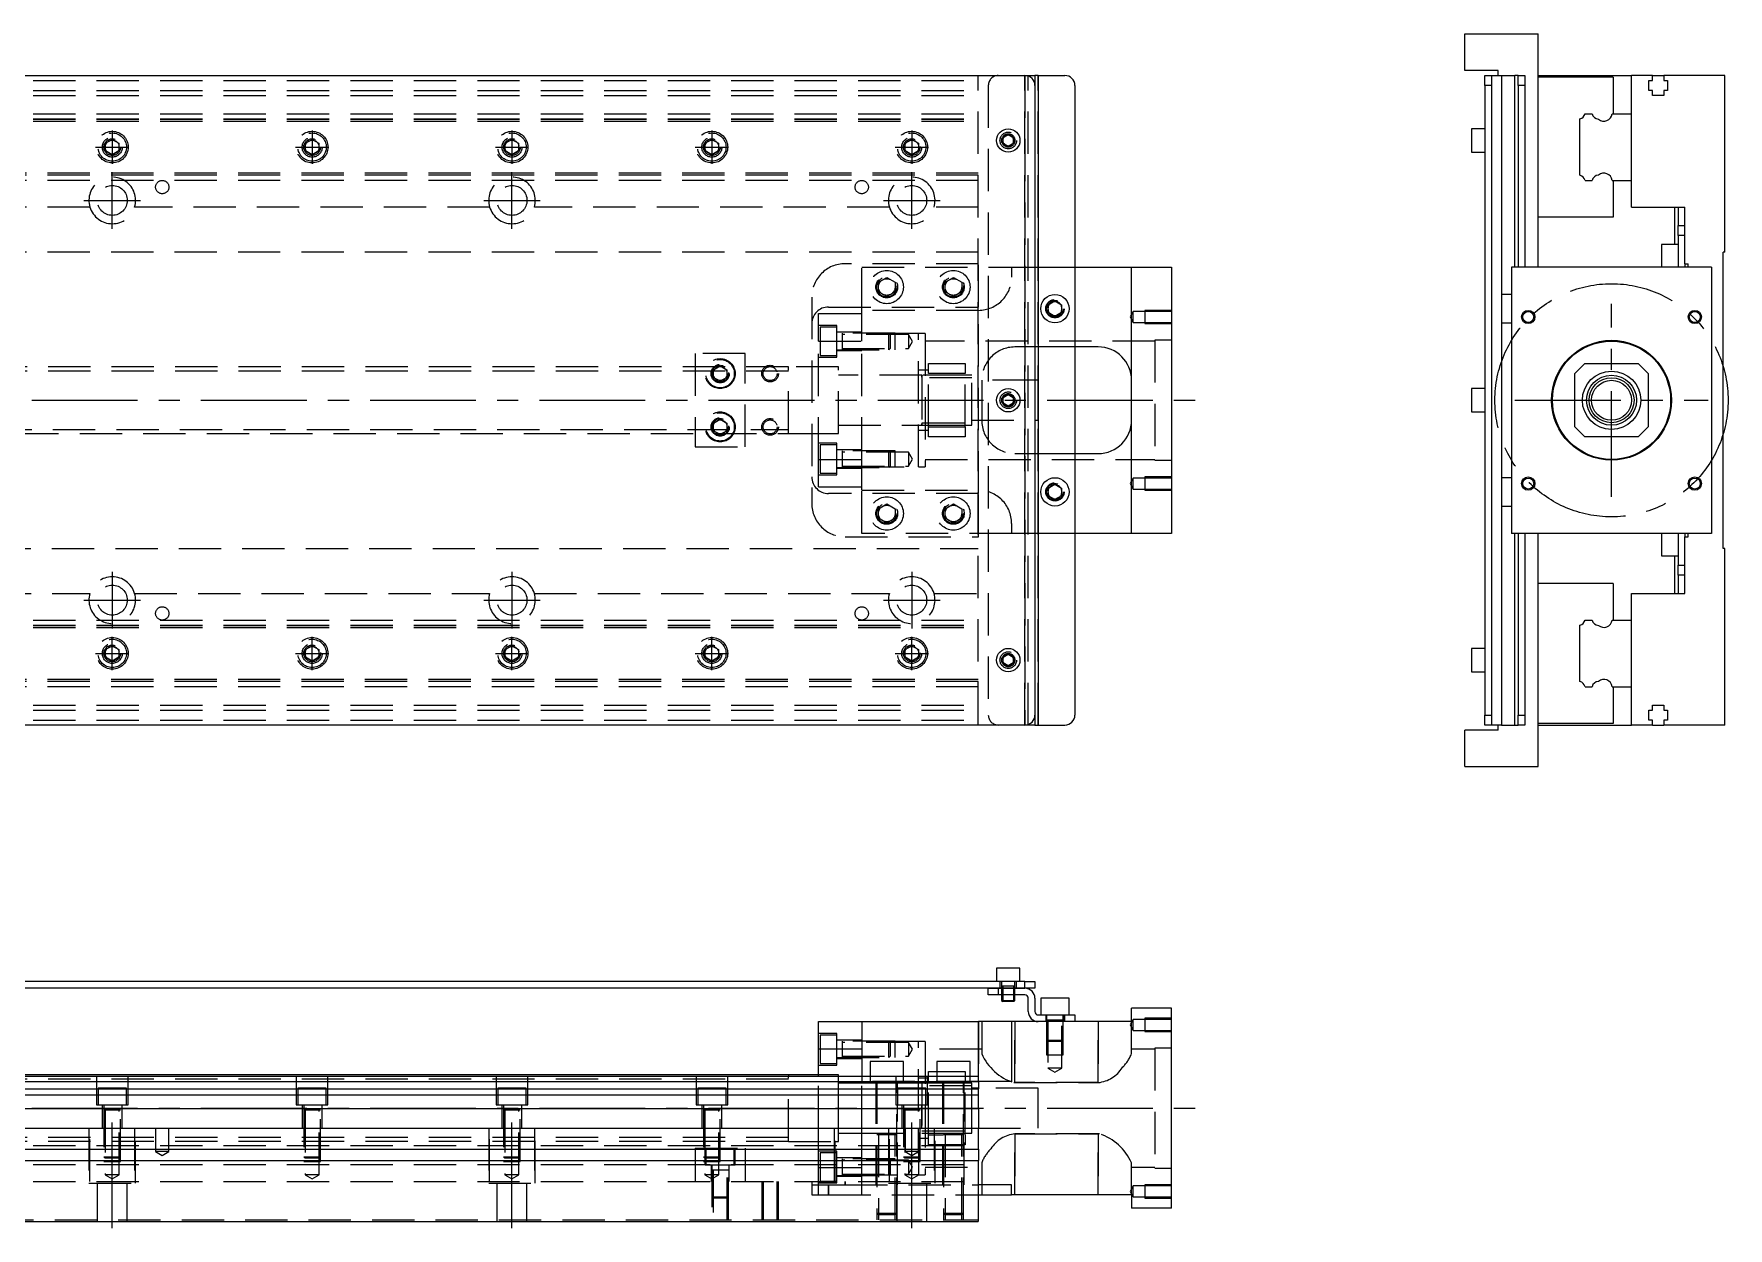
# Model space of a CAD drawing. Extents: x -15 to 1002, y -306 to 112.
# Drawn here: x 493 to 1002, y -249 to 110 of the extents above; entities that cross this region are included whole.
import ezdxf

# ---------------------------------------------------------------- set-up
doc = ezdxf.new("R2010")
doc.units = 0
doc.linetypes.add('CENTER', pattern=[50.8, 31.75, -6.35, 6.35, -6.35])
doc.linetypes.add('DASHED', pattern=[19.05, 12.7, -6.35])
doc.layers.get('0').update_dxf_attribs({"linetype": 'CONTINUOUS'})
doc.layers.add('CENTER', color=1, linetype='CENTER')

msp = doc.modelspace()

# ---------------------------------------------------------------- linework, layer by layer
at = {"color": 7, "linetype": 'CONTINUOUS'}
for p, q in [((923.1, 110), (945.1, 110)), ((923.1, 99), (923.1, 110)), ((945.1, 40), (945.1, 110)), ((3, 97.5), (791, 97.5)), ((791, 97.5), (794, 97.5)), ((794, 97.5), (794, 94.5)), ((795, 97.5), (794, 97.5)), ((795, 97.5), (795, -97.5)), ((795, 97.5), (803, 97.5)), ((933.1, 99), (923.1, 99)), ((929.1, 97.5), (931.1, 97.5)), ((929.1, 94.5), (929.1, 97.5)), ((931.1, 97.5), (934.1, 97.5)), ((931.1, 97.5), (931.1, 94.5)), ((933.1, 97.5), (933.1, 99)), ((934.1, 97.5), (934.1, 31.75)), ((934.1, 97.5), (938.1, 97.5)), ((938.1, 40), (938.1, 97.5)), ((939.1, 97.5), (938.1, 97.5)), ((939.1, 97.5), (941.1, 97.5)), ((939.1, 94.5), (939.1, 97.5)), ((941.1, 97.5), (941.1, 94.5)), ((945.1, 97.5), (973.1, 97.5)), ((967.6, 97), (945.1, 97)), ((967.6, 97), (967.6, 86)), ((973.1, 86), (973.1, 97.5)), ((979.4, 97.5), (973.1, 97.5)), ((979.4, 97.5), (982.8, 97.5)), ((979.4, 96), (979.4, 97.5)), ((982.8, 97.5), (982.8, 96)), ((1001.1, 97.5), (982.8, 97.5)), ((1001.1, 44.5), (1001.1, 97.5)), ((794, 94.5), (794, -94.5)), ((806, 94.5), (806, -94.5)), ((931.1, 94.5), (929.1, 94.5)), ((929.1, 94.5), (929.1, -94.5)), ((931.1, 94.5), (931.1, -94.5)), ((941.1, 94.5), (939.1, 94.5)), ((939.1, 94.5), (939.1, 40)), ((941.1, 94.5), (941.1, 40)), ((978.25, 96), (979.4, 96)), ((978.25, 93), (978.25, 96)), ((979.4, 93), (978.25, 93)), ((979.4, 91.5), (979.4, 93)), ((982.8, 96), (983.95, 96)), ((982.8, 93), (982.8, 91.5)), ((983.95, 93), (982.8, 93)), ((983.95, 96), (983.95, 93)), ((982.8, 91.5), (979.4, 91.5)), ((925.1, 81.5), (925.1, 78)), ((929.1, 81.5), (925.1, 81.5)), ((957.6, 67.539608), (957.6, 84.460392)), ((959.139608, 86), (961.260392, 86)), ((967.281934, 86), (973.1, 86)), ((973.1, 66), (973.1, 86)), ((973.1, 66), (973.1, 86)), ((784.5, 78.866026), (786, 79.73205)), ((784.5, 77.133974), (784.5, 78.866026)), ((786, 76.26795), (784.5, 77.133974)), ((786, 79.73205), (787.5, 78.866026)), ((787.5, 77.133974), (786, 76.26795)), ((787.5, 78.866026), (787.5, 77.133974)), ((925.1, 78), (925.1, 74.5)), ((925.1, 74.5), (929.1, 74.5)), ((959.139608, 66), (961.260392, 66)), ((967.281934, 66), (973.1, 66)), ((967.6, 66), (967.6, 55)), ((973.1, 58), (973.1, 66)), ((973.1, 58), (989.1, 58)), ((986.1, 46.75), (986.1, 58)), ((987.1, 58), (987.1, 52.5)), ((989.1, 41), (989.1, 58)), ((967.6, 55), (945.1, 55)), ((987.1, 52.5), (989.1, 52.5)), ((987.1, 49.5), (987.1, 52.5)), ((982.1, 46.75), (982.1, 42.5)), ((987.1, 46.75), (982.1, 46.75)), ((989.1, 49.5), (987.1, 49.5)), ((987.1, 49.5), (987.1, 40)), ((982.1, 42.5), (982.1, 40)), ((989.1, 41), (990.1, 41)), ((989.1, 41), (989.1, 40)), ((990.1, 40), (990.1, 41)), ((1001.1, 44.5), (1000.6, 44.5)), ((1000.6, -44.5), (1000.6, 44.5)), ((806.005, 40), (823.005, 40)), ((823.005, -40), (823.005, 40)), ((823.005, 40), (835.005, 40)), ((835.005, 40), (835.005, -40)), ((937.1, 40), (937.1, -40)), ((997.1, 40), (937.1, 40)), ((997.1, 40), (997.1, -40)), ((934.1, 31.75), (934.1, 27.5)), ((937.1, 31.75), (934.1, 31.75)), ((798.005, 28.6547), (800.005, 29.809402)), ((798.005, 26.3453), (798.005, 28.6547)), ((800.005, 25.190598), (798.005, 26.3453)), ((800.005, 29.809402), (802.005, 28.6547)), ((802.005, 26.3453), (800.005, 25.190598)), ((802.005, 28.6547), (802.005, 26.3453)), ((934.1, 27.5), (934.1, 23.25)), ((934.1, 23.25), (934.1, -23.25)), ((934.1, 23.25), (937.1, 23.25)), ((813.005, 16), (806.005, 16)), ((959.1, 11), (956.1, 8)), ((959.1, 11), (975.1, 11)), ((978.1, 8), (975.1, 11)), ((956.1, -8), (956.1, 8)), ((978.1, 8), (978.1, -8)), ((784.505, 0.866026), (786.005, 1.73205)), ((784.505, -0.866026), (784.505, 0.866026)), ((786.005, 1.73205), (787.505, 0.866026)), ((787.505, 0.866026), (787.505, -0.866026)), ((925.1, 3.5), (925.1, 0)), ((929.1, 3.5), (925.1, 3.5)), ((786.005, -1.73205), (784.505, -0.866026)), ((787.505, -0.866026), (786.005, -1.73205)), ((925.1, 0), (925.1, -3.5)), ((925.1, -3.5), (929.1, -3.5)), ((956.1, -8), (959.1, -11)), ((975.1, -11), (978.1, -8)), ((975.1, -11), (959.1, -11)), ((806.005, -16), (813.005, -16)), ((798.005, -26.3453), (800.005, -25.190598)), ((800.005, -25.190598), (802.005, -26.3453)), ((934.1, -23.25), (934.1, -27.5)), ((937.1, -23.25), (934.1, -23.25)), ((798.005, -28.6547), (798.005, -26.3453)), ((800.005, -29.809402), (798.005, -28.6547)), ((802.005, -28.6547), (800.005, -29.809402)), ((802.005, -26.3453), (802.005, -28.6547)), ((934.1, -27.5), (934.1, -31.75)), ((934.1, -31.75), (934.1, -97.5)), ((934.1, -31.75), (937.1, -31.75)), ((823.005, -40), (806.005, -40)), ((835.005, -40), (823.005, -40)), ((997.1, -40), (937.1, -40)), ((938.1, -97.5), (938.1, -40)), ((939.1, -40), (939.1, -94.5)), ((941.1, -40), (941.1, -94.5)), ((945.1, -110), (945.1, -40)), ((982.1, -40), (982.1, -42.5)), ((987.1, -40), (987.1, -49.5)), ((988.7, -39.999994), (988.7, -40.000852)), ((989.1, -40), (989.1, -41)), ((990.1, -41), (990.1, -40)), ((982.1, -42.5), (982.1, -46.75)), ((989.1, -58), (989.1, -41)), ((989.1, -41), (990.1, -41)), ((1001.1, -44.5), (1000.6, -44.5)), ((1001.1, -97.5), (1001.1, -44.5)), ((982.1, -46.75), (987.1, -46.75)), ((986.1, -58), (986.1, -46.75)), ((987.1, -49.5), (989.1, -49.5)), ((987.1, -52.5), (987.1, -49.5)), ((967.6, -55), (945.1, -55)), ((967.6, -55), (967.6, -66)), ((989.1, -52.5), (987.1, -52.5)), ((987.1, -52.5), (987.1, -58)), ((973.1, -66), (973.1, -58)), ((973.1, -58), (989.1, -58)), ((959.139608, -66), (961.260392, -66)), ((967.281934, -66), (973.1, -66)), ((973.1, -86), (973.1, -66)), ((973.1, -86), (973.1, -66)), ((957.6, -84.460392), (957.6, -67.539608)), ((784.5, -77.133974), (786, -76.26795)), ((786, -76.26795), (787.5, -77.133974)), ((925.1, -74.5), (925.1, -78)), ((929.1, -74.5), (925.1, -74.5)), ((784.5, -78.866026), (784.5, -77.133974)), ((786, -79.73205), (784.5, -78.866026)), ((787.5, -78.866026), (786, -79.73205)), ((787.5, -77.133974), (787.5, -78.866026)), ((925.1, -78), (925.1, -81.5)), ((925.1, -81.5), (929.1, -81.5)), ((959.139608, -86), (961.260392, -86)), ((967.281934, -86), (973.1, -86)), ((967.6, -86), (967.6, -97)), ((973.1, -97.5), (973.1, -86)), ((979.4, -91.5), (982.8, -91.5)), ((979.4, -93), (979.4, -91.5)), ((982.8, -91.5), (982.8, -93)), ((794, -94.5), (794, -97.5)), ((929.1, -94.5), (931.1, -94.5)), ((929.1, -97.5), (929.1, -94.5)), ((931.1, -94.5), (931.1, -97.5)), ((939.1, -94.5), (941.1, -94.5)), ((939.1, -97.5), (939.1, -94.5)), ((941.1, -94.5), (941.1, -97.5)), ((978.25, -93), (979.4, -93)), ((978.25, -96), (978.25, -93)), ((979.4, -96), (978.25, -96)), ((979.4, -97.5), (979.4, -96)), ((982.8, -93), (983.95, -93)), ((982.8, -96), (982.8, -97.5)), ((983.95, -96), (982.8, -96)), ((983.95, -93), (983.95, -96)), ((791, -97.5), (3, -97.5)), ((794, -97.5), (791, -97.5)), ((794, -97.5), (795, -97.5)), ((795, -97.5), (803, -97.5)), ((923.1, -110), (923.1, -99)), ((933.1, -99), (923.1, -99)), ((931.1, -97.5), (929.1, -97.5)), ((934.1, -97.5), (931.1, -97.5)), ((933.1, -99), (933.1, -97.5)), ((934.1, -97.5), (938.1, -97.5)), ((938.1, -97.5), (939.1, -97.5)), ((941.1, -97.5), (939.1, -97.5)), ((967.6, -97), (945.1, -97)), ((945.1, -97.5), (973.1, -97.5)), ((979.4, -97.5), (973.1, -97.5)), ((979.4, -97.5), (982.8, -97.5)), ((1001.1, -97.5), (982.8, -97.5)), ((923.1, -110), (945.1, -110)), ((789.505, -170.55), (782.505, -170.55)), ((782.505, -170.55), (782.505, -174.55)), ((789.505, -174.55), (789.505, -170.55)), ((791, -174.55), (472, -174.55)), ((783, -176.55), (472, -176.55)), ((780.005, -178.55), (780.005, -176.55)), ((783.005, -176.55), (783.005, -178.55)), ((783.005, -176.55), (791.005, -176.55)), ((791.005, -176.55), (783.005, -176.55)), ((791.005, -176.55), (791.005, -174.55)), ((791.005, -174.55), (794.005, -174.55)), ((794.005, -176.55), (791.005, -176.55)), ((794.005, -174.55), (794.005, -176.55)), ((783.005, -178.55), (780.005, -178.55)), ((791.005, -178.55), (783.005, -178.55)), ((784.005, -178.55), (784.005, -180.2)), ((784.005, -180.2), (788.005, -180.2)), ((784.005, -180.2), (784.355, -180.55)), ((784.355, -178.55), (784.355, -180.55)), ((787.655, -180.55), (784.355, -180.55)), ((787.655, -180.55), (787.655, -178.55)), ((787.655, -180.55), (788.005, -180.2)), ((788.005, -180.2), (788.005, -178.55)), ((792.005, -183.55), (792.005, -179.55)), ((794.005, -179.55), (794.005, -183.55)), ((804.255, -179.55), (795.755, -179.55)), ((795.755, -179.55), (795.755, -184.55)), ((804.255, -184.55), (804.255, -179.55)), ((835.005, -182.55), (823.005, -182.55)), ((823.005, -186.55), (823.005, -182.55)), ((835.005, -242.55), (835.005, -182.55)), ((729.005, -186.55), (742.005, -186.55)), ((729.005, -194.76658), (729.005, -186.55)), ((742.005, -186.55), (742.005, -203.05)), ((742.005, -186.55), (777.005, -186.55)), ((777.005, -203.05), (777.005, -186.55)), ((787.005, -186.55), (777.005, -186.55)), ((795.005, -186.55), (787.005, -186.55)), ((787.005, -186.55), (787.005, -204.55)), ((795.005, -184.55), (803.005, -184.55)), ((803.005, -186.55), (795.005, -186.55)), ((803.005, -186.55), (803.005, -184.55)), ((803.005, -184.55), (806.005, -184.55)), ((806.005, -186.55), (803.005, -186.55)), ((806.005, -184.55), (806.005, -186.55)), ((823.005, -186.55), (806.005, -186.55)), ((729.005, -194.76658), (742.005, -194.76658)), ((729.005, -203.05), (729.005, -194.76658)), ((720, -202.55), (471.5, -202.55)), ((777, -203.05), (471.5, -203.05)), ((720.005, -202.55), (720, -202.55)), ((720.005, -202.55), (720.005, -203.05)), ((729.005, -202.55), (720.005, -202.55)), ((720.01, -202.55), (720.005, -202.55)), ((754.505, -198.55), (744.505, -198.55)), ((744.505, -198.55), (744.505, -203.05)), ((754.505, -203.05), (754.505, -198.55)), ((774.505, -198.55), (764.505, -198.55)), ((764.505, -198.55), (764.505, -203.05)), ((774.505, -203.05), (774.505, -198.55)), ((777.005, -204.589608), (777.005, -203.05)), ((777, -204.589608), (471.5, -204.589608)), ((471.5, -206.710392), (777, -206.710392)), ((787.005, -204.55), (777.005, -204.55)), ((777.005, -204.589608), (777.005, -206.710392)), ((777.005, -208.620532), (777.005, -206.710392)), ((777, -208.620532), (471.5, -208.620532)), ((777, -212.731934), (471.5, -212.731934)), ((777.005, -212.731934), (777.005, -208.620532)), ((777.005, -212.731934), (777.005, -218.55)), ((17, -218.55), (777, -218.55)), ((777.005, -224.85), (777.005, -218.55)), ((17, -224.85), (777, -224.85)), ((17, -228.25), (777, -228.25)), ((777.005, -224.85), (777.005, -228.25)), ((777.005, -246.55), (777.005, -228.25)), ((787.005, -235.55), (777.005, -235.55)), ((777.005, -238.55), (787.005, -238.55)), ((787.005, -238.55), (787.005, -235.55)), ((823.005, -238.55), (787.005, -238.55)), ((823.005, -238.55), (823.005, -242.55)), ((835.005, -242.55), (823.005, -242.55)), ((17, -246.55), (777, -246.55))]:
    msp.add_line(p, q, dxfattribs=at)
at = {"color": 3, "linetype": 'DASHED'}
for p, q in [((777, -97.5), (777, 97.5)), ((791, -97.5), (791, 97.5)), ((791, 97.5), (791, -97.5)), ((792, -97.5), (792, 97.5)), ((795, -97.5), (795, 97.5)), ((17, 96), (777, 96)), ((17, 93), (777, 93)), ((780, 94.5), (780, -94.5)), ((17, 91.5), (777, 91.5)), ((17, 86), (777, 86)), ((17, 84.460392), (777, 84.460392)), ((17, 84.403994), (777, 84.403994)), ((17, 83.8), (777, 83.8)), ((514.5, 76), (514.534018, 76.411016)), ((515, 77.1547), (517, 78.309402)), ((515, 74.8453), (515, 77.1547)), ((517, 78.309402), (519, 77.1547)), ((519, 77.1547), (519, 74.8453)), ((574.5, 76), (574.534018, 76.411016)), ((575, 77.1547), (577, 78.309402)), ((575, 74.8453), (575, 77.1547)), ((577, 78.309402), (579, 77.1547)), ((579, 77.1547), (579, 74.8453)), ((634.5, 76), (634.534018, 76.411016)), ((635, 77.1547), (637, 78.309402)), ((635, 74.8453), (635, 77.1547)), ((637, 78.309402), (639, 77.1547)), ((639, 77.1547), (639, 74.8453)), ((694.5, 76), (694.534018, 76.411016)), ((695, 77.1547), (697, 78.309402)), ((695, 74.8453), (695, 77.1547)), ((697, 78.309402), (699, 77.1547)), ((699, 77.1547), (699, 74.8453)), ((755, 77.1547), (757, 78.309402)), ((755, 74.8453), (755, 77.1547)), ((757, 78.309402), (759, 77.1547)), ((759, 77.1547), (759, 74.8453)), ((787.973226, 78.326156), (788, 78)), ((517, 73.690598), (515, 74.8453)), ((519, 74.8453), (517, 73.690598)), ((577, 73.690598), (575, 74.8453)), ((579, 74.8453), (577, 73.690598)), ((637, 73.690598), (635, 74.8453)), ((639, 74.8453), (637, 73.690598)), ((697, 73.690598), (695, 74.8453)), ((699, 74.8453), (697, 73.690598)), ((757, 73.690598), (755, 74.8453)), ((759, 74.8453), (757, 73.690598)), ((759.483582, 76.286038), (759.5, 76)), ((777, 68.2), (17, 68.2)), ((777, 67.596006), (17, 67.596006)), ((777, 67.539608), (17, 67.539608)), ((777, 66), (17, 66)), ((510.291796, 58), (403.708204, 58)), ((630.291796, 58), (523.708204, 58)), ((750.291796, 58), (643.708204, 58)), ((777, 58), (763.708204, 58)), ((777, 44.5), (22.640312, 44.5)), ((777.005, 41), (737.005, 41)), ((777.005, 28), (777.005, 41)), ((742.005, 27), (742.005, 40)), ((742.005, 40), (787.005, 40)), ((747.005, 35.443376), (749.505, 36.886752)), ((749.505, 36.886752), (752.005, 35.443376)), ((767.005, 35.443376), (769.505, 36.886752)), ((769.505, 36.886752), (772.005, 35.443376)), ((787.005, 40), (787.005, 37)), ((787.005, 40), (794.005, 40)), ((794.005, 40), (806.005, 40)), ((727.005, 31), (727.005, -31)), ((747.005, 32.556624), (747.005, 35.443376)), ((749.505, 31.113248), (747.005, 32.556624)), ((752.005, 32.556624), (749.505, 31.113248)), ((752.005, 35.443376), (752.005, 32.556624)), ((752.482798, 34.364306), (752.505, 34)), ((767.005, 32.556624), (767.005, 35.443376)), ((769.505, 31.113248), (767.005, 32.556624)), ((772.005, 32.556624), (769.505, 31.113248)), ((772.005, 35.443376), (772.005, 32.556624)), ((772.482798, 34.364306), (772.505, 34)), ((729.005, 26), (742.005, 26)), ((729.005, 17.78342), (729.005, 26)), ((732.005, 28), (777.005, 28)), ((742.005, 17.78342), (742.005, 27)), ((777.005, 27), (742.005, 27)), ((742.005, 17.78342), (742.005, 26)), ((777.005, -28), (777.005, 28)), ((797.505, 27.5), (797.53189, 27.865682)), ((823.505, 26.65), (822.552372, 25)), ((823.505, 23.35), (823.505, 26.65)), ((827.005, 26.65), (823.505, 26.65)), ((827.005, 26.999994), (827.005, 23.000006)), ((835.005, 26.999994), (827.005, 26.999994)), ((835.005, 26.65), (827.005, 26.65)), ((734.505, 22.42767), (729.005, 22.42767)), ((729.505, 21.92767), (729.505, 13.42767)), ((734.505, 21.92767), (729.505, 21.92767)), ((734.505, 12.92767), (734.505, 22.42767)), ((742.005, 20.42767), (734.505, 20.42767)), ((822.552372, 25), (823.505, 23.35)), ((823.505, 23.35), (827.005, 23.35)), ((827.005, 23.35), (835.005, 23.35)), ((827.005, 23.000006), (835.005, 23.000006)), ((729.005, -17.78342), (729.005, 17.78342)), ((729.005, 17.78342), (742.005, 17.78342)), ((752.005, 20.177664), (734.505, 20.177664)), ((736.105, 20.177674), (736.105, 15.177664)), ((756.005, 19.77767), (736.105, 19.77767)), ((736.105, 15.57767), (756.005, 15.57767)), ((759.005, 20), (742.005, 20)), ((759.005, 20), (742.005, 20)), ((742.005, -17.78342), (742.005, 17.78342)), ((742.005, -17.78342), (742.005, 17.78342)), ((750.105, 15.17767), (750.105, 20.17767)), ((750.505, 19.77767), (750.105, 20.17767)), ((750.105, 15.17767), (750.505, 15.57767)), ((750.505, 19.77767), (750.505, 15.57767)), ((752.005, 15.177674), (752.005, 20.177664)), ((756.005, 19.77767), (756.005, 15.57767)), ((757.217436, 17.67767), (756.005, 19.77767)), ((756.005, 15.57767), (757.217436, 17.67767)), ((759.005, -20), (759.005, 20)), ((761.005, 20), (759.005, 20)), ((761.005, 20), (761.005, -20)), ((830.005, 17.75), (761.005, 17.75)), ((794.005, 16), (788.005, 16)), ((806.005, 16), (794.005, 16)), ((830.005, 18), (830.005, -18)), ((835.005, 18), (830.005, 18)), ((692, 14), (692, -14)), ((707, 14), (692, 14)), ((697.5, 9.1547), (699.5, 10.309402)), ((699.5, 10.309402), (701.5, 9.1547)), ((707, -14), (707, 14)), ((729.005, 12.92767), (734.505, 12.92767)), ((729.505, 13.42767), (734.505, 13.42767)), ((734.505, 15.177674), (752.005, 15.177674)), ((734.505, 14.92767), (742.005, 14.92767)), ((762.005, 11), (773.005, 11)), ((762.005, 8), (762.005, 11)), ((773.005, 11), (773.005, 8)), ((720, 8.75), (42, 8.75)), ((720.005, 10), (412, 10)), ((697.5, 6.8453), (697.5, 9.1547)), ((699.5, 5.690598), (697.5, 6.8453)), ((701.5, 6.8453), (699.5, 5.690598)), ((701.5, 9.1547), (701.5, 6.8453)), ((701.983582, 8.286038), (702, 8)), ((720.005, -10), (720.005, 10)), ((735.005, 10), (720.005, 10)), ((735.005, 10), (729.005, 10)), ((735.005, -10), (735.005, 10)), ((735.005, -10), (735.005, 10)), ((760.01, 7.5), (735.005, 7.5)), ((760, 7.5), (735.005, 7.5)), ((762.005, 9), (759.005, 9)), ((773.005, 7.5), (760, 7.5)), ((760.01, 7.5), (760, 7.5)), ((760.005, 6.950984), (760.005, 7.5)), ((760.005, 7.5), (760.005, 6.951128)), ((760.005, 6.951128), (760.005, -6.950984)), ((775.005, 6.75), (760.005, 6.75)), ((773.005, 7.5), (760.01, 7.5)), ((773.005, 8), (762.005, 8)), ((762.005, -8), (762.005, 8)), ((773.005, -8), (773.005, 8)), ((775.005, 7.5), (773.005, 7.5)), ((775.005, -7.5), (775.005, 7.5)), ((794.005, 6), (775.005, 6)), ((778.005, 6), (778.005, -6)), ((795.005, 6), (794.005, 6)), ((795.005, -6), (795.005, 6)), ((787.978226, 0.326156), (788.005, 0)), ((42, -8.75), (720, -8.75)), ((412, -10), (720.005, -10)), ((697.5, -6.8453), (699.5, -5.690598)), ((697.5, -9.1547), (697.5, -6.8453)), ((699.5, -10.309402), (697.5, -9.1547)), ((699.5, -5.690598), (701.5, -6.8453)), ((701.5, -9.1547), (699.5, -10.309402)), ((701.5, -6.8453), (701.5, -9.1547)), ((701.983582, -7.713962), (702, -8)), ((720.005, -10), (735.005, -10)), ((729.005, -10), (735.005, -10)), ((735.005, -7.5), (760.01, -7.5)), ((735.005, -7.5), (760, -7.5)), ((759.005, -9), (762.005, -9)), ((760, -7.5), (773.005, -7.5)), ((760, -7.5), (760.01, -7.5)), ((760.005, -6.75), (775.005, -6.75)), ((760.005, -7.499332), (760.005, -6.950962)), ((760.005, -6.950984), (760.005, -7.5)), ((760.005, -7.5), (760.005, -7.499332)), ((760.01, -7.5), (773.005, -7.5)), ((762.005, -8), (773.005, -8)), ((762.005, -11), (762.005, -8)), ((773.005, -7.5), (775.005, -7.5)), ((773.005, -8), (773.005, -11)), ((775.005, -6), (794.005, -6)), ((794.005, -6), (795.005, -6)), ((692, -14), (707, -14)), ((734.505, -12.92767), (729.005, -12.92767)), ((729.505, -13.42767), (729.505, -21.92767)), ((734.505, -13.42767), (729.505, -13.42767)), ((734.505, -22.42767), (734.505, -12.92767)), ((742.005, -14.92767), (734.505, -14.92767)), ((752.005, -15.177674), (734.505, -15.177674)), ((736.105, -15.177664), (736.105, -20.177674)), ((750.105, -20.17767), (750.105, -15.17767)), ((750.505, -15.57767), (750.105, -15.17767)), ((752.005, -20.177664), (752.005, -15.177674)), ((773.005, -11), (762.005, -11)), ((729.005, -17.78342), (742.005, -17.78342)), ((729.005, -26), (729.005, -17.78342)), ((734.505, -20.177664), (752.005, -20.177664)), ((756.005, -15.57767), (736.105, -15.57767)), ((736.105, -19.77767), (756.005, -19.77767)), ((742.005, -26), (742.005, -17.78342)), ((742.005, -27), (742.005, -17.78342)), ((742.005, -20), (759.005, -20)), ((742.005, -20), (759.005, -20)), ((750.105, -20.17767), (750.505, -19.77767)), ((750.505, -15.57767), (750.505, -19.77767)), ((756.005, -15.57767), (756.005, -19.77767)), ((757.217436, -17.67767), (756.005, -15.57767)), ((756.005, -19.77767), (757.217436, -17.67767)), ((759.005, -20), (761.005, -20)), ((761.005, -17.75), (830.005, -17.75)), ((788.005, -16), (794.005, -16)), ((794.005, -16), (806.005, -16)), ((830.005, -18), (835.005, -18)), ((729.005, -22.42767), (734.505, -22.42767)), ((729.505, -21.92767), (734.505, -21.92767)), ((734.505, -20.42767), (742.005, -20.42767)), ((823.505, -23.35), (822.552372, -25)), ((822.552372, -25), (823.505, -26.65)), ((823.505, -26.65), (823.505, -23.35)), ((827.005, -23.35), (823.505, -23.35)), ((827.005, -23.000006), (827.005, -26.999994)), ((835.005, -23.000006), (827.005, -23.000006)), ((835.005, -23.35), (827.005, -23.35)), ((729.005, -26), (742.005, -26)), ((777.005, -28), (732.005, -28)), ((742.005, -27), (777.005, -27)), ((742.005, -40), (742.005, -27)), ((777.005, -41), (777.005, -28)), ((797.505, -27.5), (797.53189, -27.134318)), ((823.505, -26.65), (827.005, -26.65)), ((827.005, -26.65), (835.005, -26.65)), ((827.005, -26.999994), (835.005, -26.999994)), ((746.505, -34), (746.525026, -33.653944)), ((747.005, -32.556624), (749.505, -31.113248)), ((747.005, -35.443376), (747.005, -32.556624)), ((749.505, -36.886752), (747.005, -35.443376)), ((749.505, -31.113248), (752.005, -32.556624)), ((752.005, -35.443376), (749.505, -36.886752)), ((752.005, -32.556624), (752.005, -35.443376)), ((766.505, -34), (766.525026, -33.653944)), ((767.005, -32.556624), (769.505, -31.113248)), ((767.005, -35.443376), (767.005, -32.556624)), ((769.505, -36.886752), (767.005, -35.443376)), ((769.505, -31.113248), (772.005, -32.556624)), ((772.005, -35.443376), (769.505, -36.886752)), ((772.005, -32.556624), (772.005, -35.443376)), ((787.005, -40), (742.005, -40)), ((787.005, -37), (787.005, -40)), ((794.005, -40), (787.005, -40)), ((806.005, -40), (794.005, -40)), ((22.640312, -44.5), (777, -44.5)), ((737.005, -41), (777.005, -41)), ((403.708204, -58), (510.291796, -58)), ((523.708204, -58), (630.291796, -58)), ((643.708204, -58), (750.291796, -58)), ((763.708204, -58), (777, -58)), ((17, -66), (777, -66)), ((17, -67.539608), (777, -67.539608)), ((17, -67.596006), (777, -67.596006)), ((17, -68.2), (777, -68.2)), ((514.5, -76), (514.534018, -75.588984)), ((515, -74.8453), (517, -73.690598)), ((515, -77.1547), (515, -74.8453)), ((517, -73.690598), (519, -74.8453)), ((519, -74.8453), (519, -77.1547)), ((575, -74.8453), (577, -73.690598)), ((575, -77.1547), (575, -74.8453)), ((577, -73.690598), (579, -74.8453)), ((579, -74.8453), (579, -77.1547)), ((579.483582, -75.713962), (579.5, -76)), ((634.5, -76), (634.534018, -75.588984)), ((635, -74.8453), (637, -73.690598)), ((635, -77.1547), (635, -74.8453)), ((637, -73.690598), (639, -74.8453)), ((639, -74.8453), (639, -77.1547)), ((694.5, -76), (694.534018, -75.588984)), ((695, -74.8453), (697, -73.690598)), ((695, -77.1547), (695, -74.8453)), ((697, -73.690598), (699, -74.8453)), ((699, -74.8453), (699, -77.1547)), ((755, -74.8453), (757, -73.690598)), ((755, -77.1547), (755, -74.8453)), ((757, -73.690598), (759, -74.8453)), ((759, -74.8453), (759, -77.1547)), ((759.483582, -75.713962), (759.5, -76)), ((517, -78.309402), (515, -77.1547)), ((519, -77.1547), (517, -78.309402)), ((577, -78.309402), (575, -77.1547)), ((579, -77.1547), (577, -78.309402)), ((637, -78.309402), (635, -77.1547)), ((639, -77.1547), (637, -78.309402)), ((697, -78.309402), (695, -77.1547)), ((699, -77.1547), (697, -78.309402)), ((757, -78.309402), (755, -77.1547)), ((759, -77.1547), (757, -78.309402)), ((787.973226, -77.673844), (788, -78)), ((777, -83.8), (17, -83.8)), ((777, -84.403994), (17, -84.403994)), ((777, -84.460392), (17, -84.460392)), ((777, -86), (17, -86)), ((777, -86), (777, -84.460392)), ((17, -91.5), (777, -91.5)), ((17, -93), (777, -93)), ((17, -96), (777, -96)), ((780.005, -176.55), (783.005, -176.55)), ((783.505, -174.55), (783.505, -176.55)), ((788.005006, -175.95), (784.004994, -175.95)), ((784.005, -174.55), (784.005, -178.55)), ((784.005006, -176.55), (784.005006, -178.55)), ((784.355, -175.95), (784.355, -178.55)), ((787.655, -178.55), (787.655, -175.95)), ((788.004994, -178.55), (788.004994, -176.55)), ((788.005, -178.55), (788.005, -174.55)), ((788.505, -176.55), (788.505, -174.55)), ((777.005, -186.55), (777.005, -203.05)), ((778.005, -186.55), (778.005, -195.844836)), ((788.005, -204.864786), (788.005, -186.55)), ((788.005, -186.55), (788.005, -204.864786)), ((797.255, -184.55), (797.255, -186.55)), ((802.505006, -186.15), (797.504994, -186.15)), ((797.505006, -184.55), (797.505006, -196.55)), ((797.905, -186.15), (797.905, -200.55)), ((802.105, -200.55), (802.105, -186.15)), ((802.504994, -196.55), (802.504994, -184.55)), ((802.755, -186.55), (802.755, -184.55)), ((813.005, -186.55), (813.005, -204.864786)), ((813.005, -204.864786), (813.005, -186.55)), ((823.505, -185.9), (822.552372, -187.55)), ((822.552372, -187.55), (823.505, -189.2)), ((823.005, -195.844836), (823.005, -186.55)), ((823.505, -189.2), (823.505, -185.9)), ((827.005, -185.9), (823.505, -185.9)), ((827.005, -185.550006), (827.005, -189.549994)), ((835.005, -185.550006), (827.005, -185.550006)), ((835.005, -185.9), (827.005, -185.9)), ((734.505, -190.12233), (729.005, -190.12233)), ((729.505, -190.62233), (729.505, -194.87233)), ((734.505, -190.62233), (729.505, -190.62233)), ((734.505, -199.62233), (734.505, -190.12233)), ((742.005, -192.12233), (734.505, -192.12233)), ((752.005, -192.372336), (734.505, -192.372336)), ((736.105, -192.372326), (736.105, -197.372336)), ((756.005, -192.77233), (736.105, -192.77233)), ((759.005, -192.55), (742.005, -192.55)), ((750.105, -194.87233), (750.105, -192.37233)), ((750.505, -192.77233), (750.105, -192.37233)), ((750.505, -192.77233), (750.505, -194.87233)), ((752.005, -197.372326), (752.005, -192.372336)), ((756.005, -192.77233), (756.005, -194.87233)), ((757.217436, -194.87233), (756.005, -192.77233)), ((759.105, -232.55), (759.005, -192.55)), ((761.005, -192.55), (759.005, -192.55)), ((761.005, -192.55), (761.005, -232.55)), ((797.505, -192.15), (802.505, -192.15)), ((797.505, -192.15), (797.905, -192.55)), ((802.105, -192.55), (797.905, -192.55)), ((802.105, -192.55), (802.505, -192.15)), ((823.505, -189.2), (827.005, -189.2)), ((827.005, -189.2), (835.005, -189.2)), ((827.005, -189.549994), (835.005, -189.549994)), ((729.505, -194.87233), (729.505, -199.12233)), ((734.505, -197.372326), (752.005, -197.372326)), ((734.505, -197.62233), (742.005, -197.62233)), ((736.105, -196.97233), (756.005, -196.97233)), ((750.105, -197.37233), (750.105, -194.87233)), ((750.105, -197.37233), (750.505, -196.97233)), ((750.505, -194.87233), (750.505, -196.97233)), ((756.005, -194.87233), (756.005, -196.97233)), ((756.005, -196.97233), (757.217436, -194.87233)), ((778.005, -194.8), (761.005, -194.8)), ((778.005, -195.844836), (778.04124, -196.174956)), ((797.505006, -196.55), (802.504994, -196.55)), ((822.885924, -196.480348), (822.97686, -196.133354)), ((822.97686, -196.133354), (823.005, -195.844836)), ((830.005, -194.8), (823.005, -194.8)), ((830.005, -194.55), (830.005, -230.55)), ((835.005, -194.55), (830.005, -194.55)), ((512.25, -203.05), (512.25, -211.55)), ((521.75, -211.55), (521.75, -203.05)), ((572.25, -203.05), (572.25, -211.55)), ((581.75, -211.55), (581.75, -203.05)), ((632.25, -203.05), (632.25, -211.55)), ((641.75, -211.55), (641.75, -203.05)), ((692.25, -203.05), (692.25, -211.55)), ((701.75, -211.55), (701.75, -203.05)), ((720.005, -202.550502), (720.005, -202.55)), ((720.005, -222.55), (720.005, -203.047168)), ((729.005, -199.62233), (734.505, -199.62233)), ((735.005, -202.55), (729.005, -202.55)), ((729.005, -218.55), (729.005, -203.05)), ((729.505, -199.12233), (734.505, -199.12233)), ((735.005, -203.05), (735.005, -202.55)), ((735.005, -212.55), (735.005, -203.05)), ((742.005, -203.05), (742.005, -204.55)), ((744.505, -203.05), (744.505, -204.55)), ((752.25, -203.05), (752.25, -211.55)), ((754.505, -204.55), (754.505, -203.05)), ((761.75, -211.55), (761.75, -203.05)), ((762.005, -201.55), (773.005, -201.55)), ((762.005, -203.05), (762.005, -201.55)), ((762.005, -204.55), (762.005, -203.05)), ((764.505, -203.05), (764.505, -204.55)), ((773.005, -201.55), (773.005, -203.05)), ((773.005, -203.05), (773.005, -204.55)), ((774.505, -204.55), (774.505, -203.05)), ((802.105, -200.55), (797.905, -200.55)), ((797.905, -200.55), (800.005, -201.762436)), ((800.005, -201.762436), (802.105, -200.55)), ((720, -203.8), (42, -203.8)), ((521.25, -206.55), (512.75, -206.55)), ((512.75, -206.55), (512.75, -211.55)), ((521.25, -211.55), (521.25, -206.55)), ((581.25, -206.55), (572.75, -206.55)), ((572.75, -206.55), (572.75, -211.55)), ((581.25, -211.55), (581.25, -206.55)), ((641.25, -206.55), (632.75, -206.55)), ((632.75, -206.55), (632.75, -211.55)), ((641.25, -211.55), (641.25, -206.55)), ((701.25, -206.55), (692.75, -206.55)), ((692.75, -206.55), (692.75, -211.55)), ((701.25, -211.55), (701.25, -206.55)), ((742.005, -205.05), (735.005, -205.05)), ((742.005, -218.55), (742.005, -204.55)), ((777.005, -204.55), (742.005, -204.55)), ((746.505, -205.05), (742.005, -205.05)), ((746.255, -204.55), (746.255, -235.55)), ((746.504923, -204.55), (746.505006, -246.05)), ((752.505, -205.05), (746.505, -205.05)), ((752.504994, -246.05), (752.505077, -204.55)), ((759.005, -205.05), (752.505, -205.05)), ((761.25, -206.55), (752.75, -206.55)), ((752.75, -206.55), (752.75, -211.55)), ((752.755, -206.55), (752.755, -204.55)), ((762.005, -203.55), (759.005, -203.55)), ((760.005, -205.05), (759.005, -205.05)), ((760.005, -205.05), (760, -220.05)), ((775.005, -205.8), (760.00475, -205.8)), ((762.005, -205.05), (760.005, -205.05)), ((761.25, -211.55), (761.25, -206.55)), ((762.005, -220.55), (762.005, -204.55)), ((766.505, -205.05), (762.005, -205.05)), ((766.255, -204.55), (766.255, -235.55)), ((766.504923, -204.55), (766.505006, -246.05)), ((772.505, -205.05), (766.505, -205.05)), ((772.504994, -246.05), (772.505077, -204.55)), ((773.005, -205.05), (772.505, -205.05)), ((772.755, -235.55), (772.755, -204.55)), ((773.005, -220.55), (773.005, -204.55)), ((775.005, -205.05), (773.005, -205.05)), ((775.005, -212.55), (775.005, -205.05)), ((777.005, -206.55), (775.005, -206.55)), ((795.005, -206.55), (777.005, -206.55)), ((787.621488, -204.849422), (788.005, -204.864786)), ((813.005, -204.864786), (788.005, -204.864786)), ((788.005, -204.864786), (813.005, -204.864786)), ((795.005, -212.55), (795.005, -206.55)), ((512.25, -211.55), (521.75, -211.55)), ((514, -211.55), (514, -218.55)), ((519.500006, -213.15), (514.499994, -213.15)), ((514.500006, -211.55), (514.500006, -228.55)), ((514.9, -213.15), (514.9, -232.55)), ((519.1, -232.55), (519.1, -213.15)), ((519.499994, -228.55), (519.499994, -211.55)), ((520, -218.55), (520, -211.55)), ((572.25, -211.55), (581.75, -211.55)), ((574, -211.55), (574, -218.55)), ((579.500006, -213.15), (574.499994, -213.15)), ((574.500006, -211.55), (574.500006, -228.55)), ((574.9, -213.15), (574.9, -232.55)), ((579.1, -232.55), (579.1, -213.15)), ((579.499994, -228.55), (579.499994, -211.55)), ((580, -218.55), (580, -211.55)), ((632.25, -211.55), (641.75, -211.55)), ((634, -211.55), (634, -218.55)), ((639.500006, -213.15), (634.499994, -213.15)), ((634.500006, -211.55), (634.500006, -228.55)), ((634.9, -213.15), (634.9, -232.55)), ((639.1, -232.55), (639.1, -213.15)), ((639.499994, -228.55), (639.499994, -211.55)), ((640, -218.55), (640, -211.55)), ((692.25, -211.55), (701.75, -211.55)), ((694, -211.55), (694, -218.55)), ((699.500006, -213.15), (694.499994, -213.15)), ((694.500006, -211.55), (694.500006, -228.55)), ((694.9, -213.15), (694.9, -232.55)), ((699.1, -232.55), (699.1, -213.15)), ((699.499994, -228.55), (699.499994, -211.55)), ((700, -218.55), (700, -211.55)), ((720.005, -212.750066), (720.005, -212.349938)), ((735.005, -218.55), (735.005, -212.55)), ((752.25, -211.55), (761.75, -211.55)), ((752.755, -235.55), (752.755, -211.55)), ((754, -211.55), (754, -218.55)), ((759.500006, -213.15), (754.499994, -213.15)), ((754.500006, -211.55), (754.500006, -228.55)), ((754.9, -213.15), (754.9, -232.55)), ((759.1, -232.55), (759.1, -213.15)), ((759.499994, -228.55), (759.499994, -211.55)), ((760, -218.55), (760, -211.55)), ((775.005, -220.05), (775.005, -212.55)), ((795.005, -218.55), (795.005, -212.55)), ((510, -218.55), (510, -235.05)), ((510.291796, -234.55), (510.291796, -218.55)), ((523.708204, -218.55), (523.708204, -234.55)), ((524, -235.05), (524, -218.55)), ((530, -218.55), (530, -225.55)), ((534, -225.55), (534, -218.55)), ((630, -218.55), (630, -235.05)), ((630.291796, -234.55), (630.291796, -218.55)), ((643.708204, -218.55), (643.708204, -234.55)), ((644, -235.05), (644, -218.55)), ((729.005, -224.85), (729.005, -218.55)), ((733.713204, -218.55), (733.713204, -224.85)), ((734.005, -235.05), (734.005, -218.55)), ((735.005, -222.55), (735.005, -218.55)), ((742.005, -224.85), (742.005, -218.55)), ((750, -218.55), (750, -235.05)), ((750.291796, -234.55), (750.291796, -218.55)), ((755.005, -218.55), (755.005, -225.55)), ((759.005, -225.55), (759.005, -218.55)), ((763.708204, -218.55), (763.708204, -234.55)), ((764, -235.05), (764, -218.55)), ((777.005, -218.55), (795.005, -218.55)), ((17, -223.7), (777, -223.7)), ((720, -221.3), (42, -221.3)), ((720, -222.55), (42, -222.55)), ((720, -222.55), (720.005, -222.55)), ((720.005, -222.55), (720.296796, -222.55)), ((720.005, -222.55), (733.713204, -222.55)), ((720.005, -222.55), (720.01, -222.55)), ((733.713204, -222.55), (735.005, -222.55)), ((735.005, -220.05), (742.005, -220.05)), ((742.005, -220.05), (760.01, -220.05)), ((752.505006, -220.55), (746.504994, -220.55)), ((747.005, -220.55), (747.005, -246.05)), ((752.005, -246.05), (752.005, -220.55)), ((759.005, -221.55), (762.005, -221.55)), ((760, -220.05), (773.005, -220.05)), ((760.005, -219.3), (775.005, -219.3)), ((760.01, -220.05), (773.005, -220.05)), ((762.005, -220.55), (766.40499, -220.55)), ((762.005, -223.55), (762.005, -220.55)), ((773.005, -223.55), (762.005, -223.55)), ((772.505006, -220.55), (766.504994, -220.55)), ((767.005, -220.55), (767.005, -246.05)), ((772.005, -246.05), (772.005, -220.55)), ((773.005, -220.05), (775.005, -220.05)), ((773.005, -220.55), (773.005, -223.55)), ((788.005, -220.235214), (813.005, -220.235214)), ((813.005, -220.235214), (788.005, -220.235214)), ((788.005, -238.55), (788.005, -220.235214)), ((788.005, -220.235214), (788.005, -238.55)), ((813.005, -220.235214), (813.005, -238.55)), ((813.005, -238.55), (813.005, -220.235214)), ((813.388512, -220.250578), (813.005, -220.235214)), ((514.5, -227.15), (519.5, -227.15)), ((514.5, -227.15), (514.9, -227.55)), ((514.500006, -228.55), (519.499994, -228.55)), ((519.1, -227.55), (514.9, -227.55)), ((519.1, -227.55), (519.5, -227.15)), ((534, -225.55), (530, -225.55)), ((530, -225.55), (532, -226.7047)), ((532, -226.7047), (534, -225.55)), ((574.5, -227.15), (579.5, -227.15)), ((574.5, -227.15), (574.9, -227.55)), ((574.500006, -228.55), (579.499994, -228.55)), ((579.1, -227.55), (574.9, -227.55)), ((579.1, -227.55), (579.5, -227.15)), ((634.5, -227.15), (639.5, -227.15)), ((634.5, -227.15), (634.9, -227.55)), ((634.500006, -228.55), (639.499994, -228.55)), ((639.1, -227.55), (634.9, -227.55)), ((639.1, -227.55), (639.5, -227.15)), ((692, -224.55), (692, -234.55)), ((692, -224.55), (707, -224.55)), ((694.5, -227.15), (699.5, -227.15)), ((694.5, -227.15), (694.9, -227.55)), ((694.500006, -228.55), (699.499994, -228.55)), ((699.1, -227.55), (694.9, -227.55)), ((695, -229.55), (695, -224.55)), ((695.25, -229.55), (695.25, -224.55)), ((699.1, -227.55), (699.5, -227.15)), ((703.75, -229.55), (703.75, -224.55)), ((704, -229.55), (704, -224.55)), ((707, -224.55), (707, -234.55)), ((729.005, -228.25), (729.005, -224.85)), ((734.505, -225.47767), (729.005, -225.47767)), ((729.005, -230.33342), (729.005, -228.25)), ((729.505, -225.97767), (729.505, -228.25)), ((733.713204, -225.97767), (729.505, -225.97767)), ((729.505, -228.25), (729.505, -230.22767)), ((733.713204, -224.85), (733.713204, -228.25)), ((734.505, -225.97767), (733.713204, -225.97767)), ((733.713204, -228.25), (733.713204, -234.55)), ((734.505, -234.97767), (734.505, -225.47767)), ((742.005, -227.47767), (734.505, -227.47767)), ((752.005, -227.727674), (734.505, -227.727674)), ((736.105, -227.727664), (736.105, -232.727674)), ((756.005, -228.12767), (736.105, -228.12767)), ((742.005, -228.25), (742.005, -224.85)), ((742.005, -235.55), (742.005, -228.25)), ((750.105, -228.25), (750.105, -227.72767)), ((750.505, -228.12767), (750.105, -227.72767)), ((750.105, -230.22767), (750.105, -228.25)), ((750.505, -228.12767), (750.505, -228.25)), ((750.505, -228.25), (750.505, -230.22767)), ((754.5, -227.15), (759.5, -227.15)), ((754.5, -227.15), (754.9, -227.55)), ((754.500006, -228.55), (759.499994, -228.55)), ((759.1, -227.55), (754.9, -227.55)), ((759.005, -225.55), (755.005, -225.55)), ((755.005, -225.55), (757.005, -226.7047)), ((756.005, -228.12767), (756.005, -230.22767)), ((757.217436, -230.22767), (756.005, -228.12767)), ((757.005, -226.7047), (759.005, -225.55)), ((759.1, -227.55), (759.5, -227.15)), ((778.124076, -228.619652), (778.03314, -228.966646)), ((17, -229.4), (777, -229.4)), ((519.1, -232.55), (514.9, -232.55)), ((514.9, -232.55), (517, -233.762436)), ((517, -233.762436), (519.1, -232.55)), ((579.1, -232.55), (574.9, -232.55)), ((574.9, -232.55), (577, -233.762436)), ((577, -233.762436), (579.1, -232.55)), ((639.1, -232.55), (634.9, -232.55)), ((634.9, -232.55), (637, -233.762436)), ((637, -233.762436), (639.1, -232.55)), ((699.1, -232.55), (694.9, -232.55)), ((694.9, -232.55), (697, -233.762436)), ((695, -229.55), (704, -229.55)), ((696.75, -229.55), (696.75, -234.55)), ((702.000006, -231.15), (696.999994, -231.15)), ((702.000006, -231.15), (696.999994, -231.15)), ((696.999996, -229.55), (697.000006, -246.05)), ((697, -233.762436), (699.1, -232.55)), ((697.4, -231.15), (697.4, -246.05)), ((701.6, -246.05), (701.6, -231.15)), ((701.999994, -246.05), (702.000004, -229.55)), ((702.25, -234.55), (702.25, -229.55)), ((729.005, -230.33342), (733.713204, -230.33342)), ((729.005, -234.55), (729.005, -230.33342)), ((729.505, -230.22767), (729.505, -234.47767)), ((733.713204, -230.33342), (742.005, -230.33342)), ((734.505, -232.727664), (752.005, -232.727664)), ((734.505, -232.97767), (742.005, -232.97767)), ((736.105, -232.32767), (756.005, -232.32767)), ((742.005, -232.55), (746.505, -232.55)), ((747.005, -232.55), (750.28267, -232.55)), ((750.105, -232.72767), (750.105, -230.22767)), ((750.105, -232.72767), (750.505, -232.32767)), ((750.28267, -232.55), (752.005, -232.55)), ((750.505, -230.22767), (750.505, -232.32767)), ((752.005, -232.55), (752.505, -232.55)), ((759.1, -232.55), (754.9, -232.55)), ((754.9, -232.55), (757, -233.762436)), ((756.005, -230.22767), (756.005, -232.32767)), ((756.005, -232.32767), (757.217436, -230.22767)), ((757, -233.762436), (759.1, -232.55)), ((759.105, -232.55), (761.005, -232.55)), ((761.005, -230.3), (778.005, -230.3)), ((778.03314, -228.966646), (778.005, -229.255164)), ((778.005, -229.255164), (778.005, -238.55)), ((823.005, -229.255164), (822.96876, -228.925044)), ((823.005, -238.55), (823.005, -229.255164)), ((823.005, -230.3), (830.005, -230.3)), ((830.005, -230.55), (835.005, -230.55)), ((17, -234.55), (777, -234.55)), ((510, -235.05), (524, -235.05)), ((512.5, -235.05), (512.5, -246.55)), ((521.5, -246.55), (521.5, -235.05)), ((630, -235.05), (644, -235.05)), ((632.5, -235.05), (632.5, -246.55)), ((641.5, -246.55), (641.5, -235.05)), ((712.000006, -234.55), (712.000006, -246.05)), ((712.4, -234.55), (712.4, -246.05)), ((716.6, -246.05), (716.6, -234.55)), ((716.999994, -246.05), (716.999994, -234.55)), ((727.005, -234.55), (727.005, -235.55)), ((727.005, -235.55), (737.005, -235.55)), ((727.005, -235.55), (727.005, -238.55)), ((727.005, -238.55), (732.005, -238.55)), ((729.005, -238.55), (729.005, -234.55)), ((729.005, -234.97767), (734.505, -234.97767)), ((729.505, -234.47767), (733.713204, -234.47767)), ((732.005, -238.55), (732.005, -235.55)), ((732.005, -235.55), (732.005, -238.55)), ((732.005, -238.55), (777.005, -238.55)), ((733.713204, -234.47767), (734.505, -234.47767)), ((737.005, -235.55), (737.005, -234.55)), ((737.005, -234.55), (737.005, -235.55)), ((737.005, -235.55), (777.005, -235.55)), ((742.005, -238.55), (742.005, -235.55)), ((750, -235.05), (764, -235.05)), ((752.5, -235.05), (752.5, -246.55)), ((761.5, -246.55), (761.5, -235.05)), ((823.505, -235.9), (822.552372, -237.55)), ((822.552372, -237.55), (823.505, -239.2)), ((823.505, -239.2), (823.505, -235.9)), ((827.005, -235.9), (823.505, -235.9)), ((827.005, -235.550006), (827.005, -239.549994)), ((835.005, -235.550006), (827.005, -235.550006)), ((835.005, -235.9), (827.005, -235.9)), ((697, -239.15), (702, -239.15)), ((697, -239.15), (697.4, -239.55)), ((701.6, -239.55), (697.4, -239.55)), ((701.6, -239.55), (702, -239.15)), ((746.505, -244.05), (752.505, -244.05)), ((746.505, -244.05), (747.005, -244.55)), ((752.005, -244.55), (752.505, -244.05)), ((766.505, -244.05), (772.505, -244.05)), ((766.505, -244.05), (767.005, -244.55)), ((772.005, -244.55), (772.505, -244.05)), ((823.505, -239.2), (827.005, -239.2)), ((827.005, -239.2), (835.005, -239.2)), ((827.005, -239.549994), (835.005, -239.549994)), ((23.499992, -246.05), (777, -246.05)), ((752.005, -244.55), (747.005, -244.55)), ((772.005, -244.55), (767.005, -244.55))]:
    msp.add_line(p, q, dxfattribs=at)
at = {"color": 7, "linetype": 'CONTINUOUS'}
for centre, radius in [((786, 78), 3.5), ((800.005, 27.5), 4.25), ((942.1, 25), 1.65), ((992.1, 25), 1.65), ((967.1, 0), 18), ((967.1, 0), 17.75), ((967.1, 0), 8.75), ((967.1, 0), 7.5), ((967.1, 0), 6.75), ((967.1, 0), 6), ((786.005, 0), 3.5), ((800.005, -27.5), 4.25), ((942.1, -25), 1.65), ((992.1, -25), 1.65), ((786, -78), 3.5)]:
    msp.add_circle(centre, radius, dxfattribs=at)
at = {"color": 3, "linetype": 'DASHED'}
for centre, radius in [((517, 76), 4.75), ((517, 76), 4.25), ((517, 76), 3), ((517, 76), 2.5), ((517, 76), 2.1), ((577, 76), 4.75), ((577, 76), 4.25), ((577, 76), 3), ((577, 76), 2.5), ((577, 76), 2.1), ((637, 76), 4.75), ((637, 76), 4.25), ((637, 76), 3), ((637, 76), 2.5), ((637, 76), 2.1), ((697, 76), 4.75), ((697, 76), 4.25), ((697, 76), 3), ((697, 76), 2.5), ((697, 76), 2.1), ((757, 76), 4.75), ((757, 76), 4.25), ((757, 76), 3), ((757, 76), 2.5), ((757, 76), 2.1), ((786, 78), 2.5), ((786, 78), 2), ((517, 60), 4.5), ((532, 64), 2), ((637, 60), 4.5), ((742, 64), 2), ((757, 60), 4.5), ((749.505, 34), 5), ((749.505, 34), 3.25), ((749.505, 34), 3), ((749.505, 34), 2.5), ((769.505, 34), 5), ((769.505, 34), 3.25), ((769.505, 34), 3), ((769.505, 34), 2.5), ((800.005, 27.5), 2.75), ((800.005, 27.5), 2.5), ((699.5, 8), 4.5), ((699.5, 8), 4.25), ((699.5, 8), 2.75), ((699.5, 8), 2.5), ((714.5, 8), 2.5), ((699.5, 8), 2.1), ((714.5, 8), 2.1), ((786.005, 0), 2.5), ((786.005, 0), 2), ((699.5, -8), 4.5), ((699.5, -8), 4.25), ((699.5, -8), 2.75), ((699.5, -8), 2.5), ((699.5, -8), 2.1), ((714.5, -8), 2.5), ((714.5, -8), 2.1), ((800.005, -27.5), 2.75), ((800.005, -27.5), 2.5), ((749.505, -34), 5), ((769.505, -34), 5), ((749.505, -34), 3.25), ((749.505, -34), 3), ((749.505, -34), 2.5), ((769.505, -34), 3.25), ((769.505, -34), 3), ((769.505, -34), 2.5), ((517, -60), 4.5), ((637, -60), 4.5), ((757, -60), 4.5), ((532, -64), 2), ((742, -64), 2), ((517, -76), 4.75), ((517, -76), 4.25), ((517, -76), 3), ((517, -76), 2.5), ((517, -76), 2.1), ((577, -76), 4.75), ((577, -76), 4.25), ((577, -76), 3), ((577, -76), 2.5), ((577, -76), 2.1), ((637, -76), 4.75), ((637, -76), 4.25), ((637, -76), 3), ((637, -76), 2.5), ((637, -76), 2.1), ((697, -76), 4.75), ((697, -76), 4.25), ((697, -76), 3), ((697, -76), 2.5), ((697, -76), 2.1), ((757, -76), 4.75), ((757, -76), 4.25), ((757, -76), 3), ((757, -76), 2.5), ((757, -76), 2.1), ((786, -78), 2.5), ((786, -78), 2)]:
    msp.add_circle(centre, radius, dxfattribs=at)
at = {"color": 3, "linetype": 'CONTINUOUS'}
for centre in [(942.1, 25), (992.1, 25), (942.1, -25), (992.1, -25)]:
    msp.add_circle(centre, 2, dxfattribs=at)
at = {"color": 3, "linetype": 'DASHED'}
for centre, radius, start, end in [((783, 94.5), 3, 90, 180), ((517, 60), 7, 343.39845, 196.60155), ((637, 60), 7, 343.39845, 196.60155), ((757, 60), 7, 343.39845, 196.60155), ((517, 60), 7, 196.60155, 343.39845), ((637, 60), 7, 196.60155, 343.39845), ((757, 60), 7, 196.60155, 343.39845), ((737.005, 31), 10, 90, 180), ((777.005, 37), 10, 270, 0), ((732.005, 23), 5, 90, 180), ((788.005, 6), 10, 90, 180), ((788.005, -6), 10, 180, 270), ((732.005, -23), 5, 180, 270), ((777.005, -37), 10, 0, 90), ((737.005, -31), 10, 180, 270), ((517, -60), 7, 16.60155, 163.39845), ((637, -60), 7, 16.60155, 163.39845), ((757, -60), 7, 16.60155, 163.39845), ((517, -60), 7, 163.39845, 16.60155), ((637, -60), 7, 163.39845, 16.60155), ((757, -60), 7, 163.39845, 16.60155), ((783, -94.5), 3, 180, 270), ((792.411354, -189.931862), 15.667687, 203.48252767, 252.19873987), ((811.187846, -191.350744), 12.773326, 315.03444464, 336.32256147), ((811.895481, -195.026875), 9.900279, 276.43462492, 327.2861536), ((789.114519, -230.073125), 9.900279, 96.43462492, 147.2861536), ((808.598646, -235.168138), 15.667687, 23.48252767, 72.19873987), ((789.822154, -233.749256), 12.773326, 135.03444464, 156.32256147)]:
    msp.add_arc(centre, radius, start, end, dxfattribs=at)
at = {"color": 7, "linetype": 'CONTINUOUS'}
for centre, radius, start, end in [((791, 94.5), 3, 0, 90), ((803, 94.5), 3, 0, 90), ((957.1, 86.5), 2.1, 283.774147, 346.225853), ((963.3, 86.5), 2.1, 193.774147, 266.465409), ((964.8, 86.3), 2.5, 229.323534, 353.107897), ((786, 78), 1.65, 155.380023, 180), ((786, 78), 1.65, 180, 204.619977), ((786, 78), 1.65, 144.619977, 155.380023), ((786, 78), 1.65, 204.619977, 215.380023), ((786, 78), 1.65, 95.380023, 144.619977), ((786, 78), 1.65, 215.380023, 264.619977), ((786, 78), 1.65, 84.619977, 95.380023), ((786, 78), 1.65, 264.619977, 275.380023), ((786, 78), 1.65, 35.380023, 84.619977), ((786, 78), 1.65, 275.380023, 324.619977), ((786, 78), 1.65, 24.619977, 35.380023), ((786, 78), 1.65, 324.619977, 335.380023), ((786, 78), 1.65, 335.380023, 24.619977), ((957.1, 65.5), 2.1, 13.774147, 76.225853), ((963.3, 65.5), 2.1, 93.534591, 166.225853), ((964.8, 65.7), 2.5, 6.892103, 130.676466), ((800.005, 27.5), 2.1, 162.24721, 180), ((800.005, 27.5), 2.1, 180, 197.75279), ((800.005, 27.5), 2.1, 137.75279, 162.24721), ((800.005, 27.5), 2.1, 197.75279, 222.24721), ((800.005, 27.5), 2.1, 102.24721, 137.75279), ((800.005, 27.5), 2.1, 222.24721, 257.75279), ((800.005, 27.5), 2.1, 77.75279, 102.24721), ((800.005, 27.5), 2.1, 257.75279, 282.24721), ((800.005, 27.5), 2.1, 42.24721, 77.75279), ((800.005, 27.5), 2.1, 282.24721, 317.75279), ((800.005, 27.5), 2.1, 17.75279, 42.24721), ((800.005, 27.5), 2.1, 317.75279, 342.24721), ((800.005, 27.5), 2.1, 342.24721, 17.75279), ((813.005, 6), 10, 0, 90), ((786.005, 0), 1.65, 155.380023, 180), ((786.005, 0), 1.65, 180, 204.619977), ((786.005, 0), 1.65, 144.619977, 155.380023), ((786.005, 0), 1.65, 95.380023, 144.619977), ((786.005, 0), 1.65, 84.619977, 95.380023), ((786.005, 0), 1.65, 35.380023, 84.619977), ((786.005, 0), 1.65, 24.619977, 35.380023), ((786.005, 0), 1.65, 335.380023, 24.619977), ((786.005, 0), 1.65, 204.619977, 215.380023), ((786.005, 0), 1.65, 215.380023, 264.619977), ((786.005, 0), 1.65, 264.619977, 275.380023), ((786.005, 0), 1.65, 275.380023, 324.619977), ((786.005, 0), 1.65, 324.619977, 335.380023), ((813.005, -6), 10, 270, 0), ((800.005, -27.5), 2.1, 77.75279, 102.24721), ((800.005, -27.5), 2.1, 162.24721, 180), ((800.005, -27.5), 2.1, 180, 197.75279), ((800.005, -27.5), 2.1, 137.75279, 162.24721), ((800.005, -27.5), 2.1, 197.75279, 222.24721), ((800.005, -27.5), 2.1, 102.24721, 137.75279), ((800.005, -27.5), 2.1, 222.24721, 257.75279), ((800.005, -27.5), 2.1, 257.75279, 282.24721), ((800.005, -27.5), 2.1, 42.24721, 77.75279), ((800.005, -27.5), 2.1, 282.24721, 317.75279), ((800.005, -27.5), 2.1, 17.75279, 42.24721), ((800.005, -27.5), 2.1, 317.75279, 342.24721), ((800.005, -27.5), 2.1, 342.24721, 17.75279), ((957.1, -65.5), 2.1, 283.774147, 346.225853), ((963.3, -65.5), 2.1, 193.774147, 266.465409), ((964.8, -65.7), 2.5, 229.323534, 353.107897), ((786, -78), 1.65, 155.380023, 180), ((786, -78), 1.65, 180, 204.619977), ((786, -78), 1.65, 144.619977, 155.380023), ((786, -78), 1.65, 204.619977, 215.380023), ((786, -78), 1.65, 95.380023, 144.619977), ((786, -78), 1.65, 215.380023, 264.619977), ((786, -78), 1.65, 84.619977, 95.380023), ((786, -78), 1.65, 264.619977, 275.380023), ((786, -78), 1.65, 35.380023, 84.619977), ((786, -78), 1.65, 275.380023, 324.619977), ((786, -78), 1.65, 24.619977, 35.380023), ((786, -78), 1.65, 324.619977, 335.380023), ((786, -78), 1.65, 335.380023, 24.619977), ((957.1, -86.5), 2.1, 13.774147, 76.225853), ((963.3, -86.5), 2.1, 93.534591, 166.225853), ((964.8, -86.3), 2.5, 6.892103, 130.676466), ((791, -94.5), 3, 270, 0), ((803, -94.5), 3, 270, 0), ((791.005, -179.55), 3, 0, 90), ((791.005, -179.55), 1, 0, 90), ((795.005, -183.55), 3, 180, 270), ((795.005, -183.55), 1, 180, 270)]:
    msp.add_arc(centre, radius, start, end, dxfattribs=at)
at = {"layer": 'CENTER', "color": 1, "linetype": 'CENTER'}
for p, q in [((517, 81), (517, 71)), ((577, 81), (577, 71)), ((637, 81), (637, 71)), ((697, 81), (697, 71)), ((757, 81), (757, 71)), ((512, 76), (522, 76)), ((572, 76), (582, 76)), ((632, 76), (642, 76)), ((692, 76), (702, 76)), ((752, 76), (762, 76)), ((517, 51.5), (517, 68.5)), ((637, 51.5), (637, 68.5)), ((757, 51.5), (757, 68.5)), ((508.5, 60), (525.5, 60)), ((628.5, 60), (645.5, 60)), ((748.5, 60), (765.5, 60)), ((967.1, -29), (967.1, 29)), ((-15.168461, 0), (844.454308, 0)), ((938.1, 0), (996.1, 0)), ((517, -51.5), (517, -68.5)), ((637, -51.5), (637, -68.5)), ((757, -51.5), (757, -68.5)), ((508.5, -60), (525.5, -60)), ((628.5, -60), (645.5, -60)), ((748.5, -60), (765.5, -60)), ((517, -81), (517, -71)), ((577, -81), (577, -71)), ((637, -81), (637, -71)), ((697, -81), (697, -71)), ((757, -81), (757, -71)), ((512, -76), (522, -76)), ((572, -76), (582, -76)), ((632, -76), (642, -76)), ((692, -76), (702, -76)), ((752, -76), (762, -76)), ((-15.168461, -212.55), (844.454308, -212.55)), ((517, -248.55), (517, -216.55)), ((637, -248.55), (637, -216.55)), ((757, -248.55), (757, -216.55))]:
    msp.add_line(p, q, dxfattribs=at)
msp.add_circle((967.1, 0), 35.000001, dxfattribs=at)

doc.saveas('drawing.dxf')
